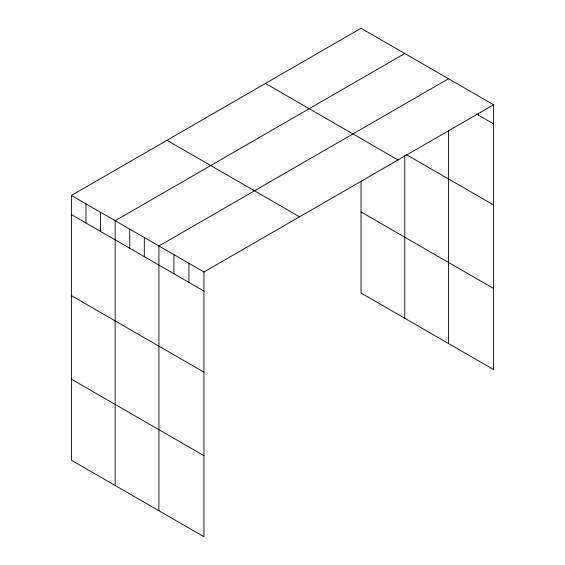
<?xml version="1.0" encoding="UTF-8"?>
<svg xmlns="http://www.w3.org/2000/svg" width="565" height="565" viewBox="0 0 565 565"><rect width="100%" height="100%" fill="white"/><g stroke="black" fill="none" stroke-linecap="round" stroke-linejoin="round"><path stroke-width="0.85" d="M71.409 195.462L203.972 271.991L203.972 536.75L71.409 460.221L71.409 195.462L361.028 28.25L493.591 104.779L493.591 369.538L361.028 293.009L361.028 181.181M404.773 53.506L115.154 220.717L115.154 485.476M448.518 78.761L158.899 245.973L158.899 510.732M203.972 271.991L493.591 104.779M476.309 113.932L493.591 123.905M406.235 154.535L493.591 204.968M265.458 83.429L398.014 159.959M361.028 211.946L493.591 288.482M166.986 140.282L299.542 216.812M71.409 214.587L203.972 291.116M71.409 295.643L203.972 372.173M71.409 379.157L203.972 455.694M478.569 113.494L478.569 115.232M448.518 130.31L448.518 343.52M404.773 155.446L404.773 318.264M188.943 263.318L188.943 282.444M173.921 254.646L173.921 273.771M144.315 237.554L144.315 256.68M129.738 229.136L129.738 248.261M100.577 212.299L100.577 231.424M85.993 203.88L85.993 223.006"/></g></svg>
